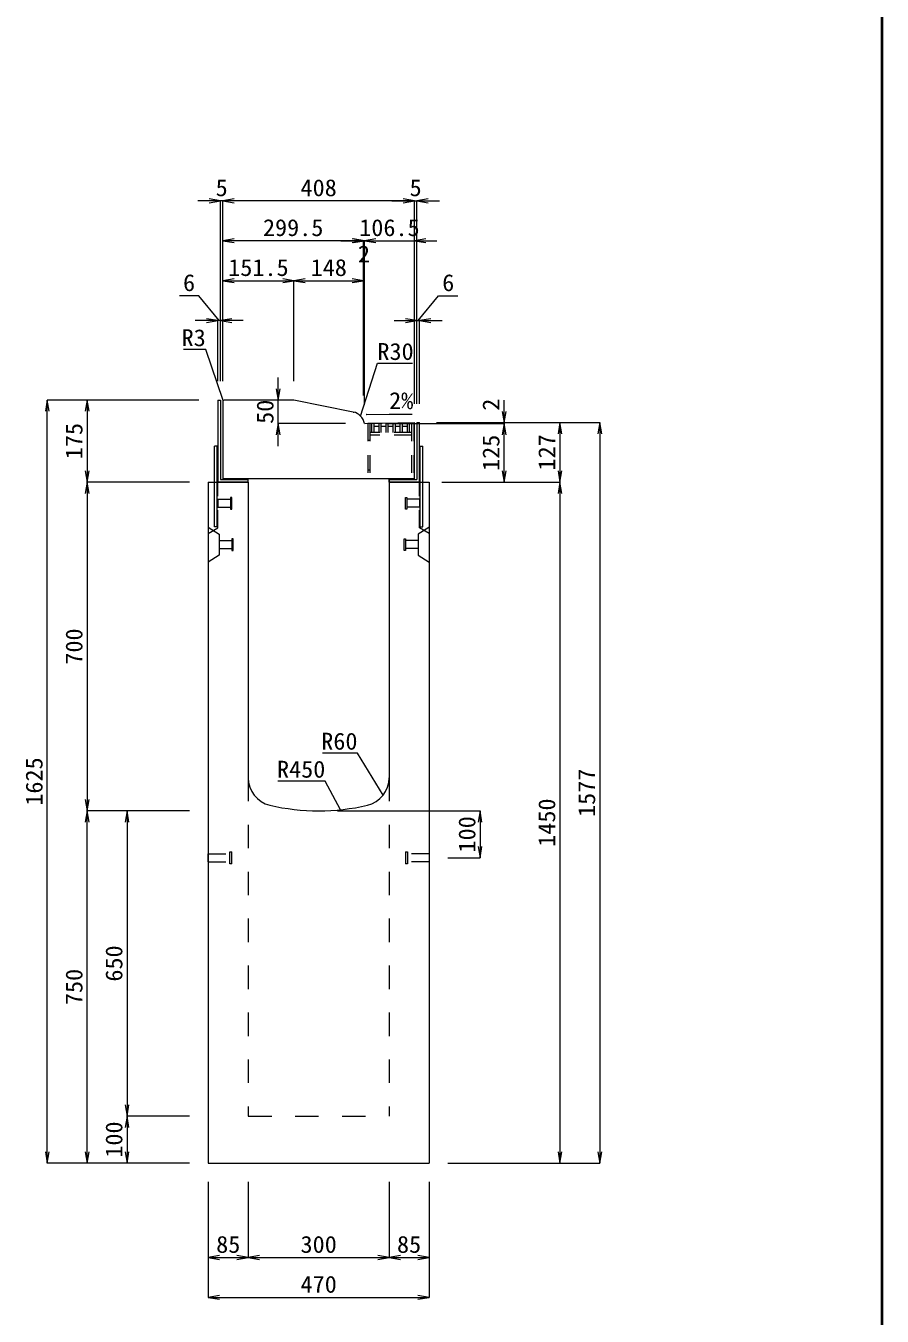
# Model space of a CAD drawing. Units: millimetres at full size. Extents: x -1809 to 57027, y -20349 to 17321.
# Drawn here: x 22776 to 24600, y -6422 to -3674 of the extents above; entities that cross this region are included whole.
import ezdxf
from ezdxf.enums import TextEntityAlignment as Align

# ---------------------------------------------------------------- set-up
doc = ezdxf.new("R2010")
doc.units = ezdxf.units.MM
doc.header["$LTSCALE"] = 50
for name, pattern in [('USER1', [2, 1, -1]), ('USER2', [1.35, 0.75, -0.6]), ('USER3', [1.35, 0.75, -0.6])]:
    doc.linetypes.add(name, pattern=pattern)
for name, color, linetype, lineweight in [('インサート', 3, 'USER2', 9), ('受枠', 3, 'Continuous', 5), ('図枠', 7, 'Continuous', 5), ('寸法線', 7, 'Continuous', 13), ('引出線', 4, 'Continuous', 13), ('本体', 2, 'Continuous', 13), ('補助線', 8, 'Continuous', 13), ('ｸﾞﾚｰﾁﾝｸﾞ', 7, 'USER3', 9)]:
    doc.layers.add(name, color=color, linetype=linetype, lineweight=lineweight)
doc.styles.add('ＭＳ 明朝', font='')
doc.styles.get('ＭＳ 明朝').set_extended_font_data('MS Mincho')

# ---------------------------------------------------------------- blocks, each defined once
blk = doc.blocks.new('open_arrow')
at = {"color": 0, "linetype": 'Continuous', "lineweight": -2}
blk.add_lwpolyline([(7.5, 1.25), (0, 0), (7.5, -1.25)], dxfattribs=at)

msp = doc.modelspace()

# ---------------------------------------------------------------- linework, layer by layer
at = {"layer": 'インサート'}
for p, q in [((23185, -4682.55), (23212, -4682.55)), ((23185, -4682.55), (23185, -4699.55)), ((23215, -4678.55), (23212, -4678.55)), ((23212, -4678.55), (23212, -4703.55)), ((23215, -4703.55), (23215, -4678.55)), ((23585, -4678.55), (23588, -4678.55)), ((23585, -4703.55), (23585, -4678.55)), ((23588, -4678.55), (23588, -4703.55)), ((23615, -4682.55), (23588, -4682.55)), ((23615, -4682.55), (23615, -4699.55)), ((23185, -4699.55), (23212, -4699.55)), ((23212, -4703.55), (23215, -4703.55)), ((23588, -4703.55), (23585, -4703.55)), ((23615, -4699.55), (23588, -4699.55)), ((23188.2, -4770.55), (23215.2, -4770.55)), ((23188.2, -4770.55), (23188.2, -4787.55)), ((23218.2, -4766.55), (23215.2, -4766.55)), ((23215.2, -4766.55), (23215.2, -4791.55)), ((23218.2, -4791.55), (23218.2, -4766.55)), ((23581.8, -4766.55), (23584.8, -4766.55)), ((23581.8, -4791.55), (23581.8, -4766.55)), ((23584.8, -4766.55), (23584.8, -4791.55)), ((23611.8, -4770.55), (23584.8, -4770.55)), ((23611.8, -4770.55), (23611.8, -4787.55)), ((23188.2, -4787.55), (23215.2, -4787.55)), ((23215.2, -4791.55), (23218.2, -4791.55)), ((23584.8, -4791.55), (23581.8, -4791.55)), ((23611.8, -4787.55), (23584.8, -4787.55)), ((23165, -5437.55), (23211, -5437.55)), ((23165, -5454.55), (23165, -5437.55)), ((23211, -5458.55), (23211, -5433.55)), ((23211, -5433.55), (23215, -5433.55)), ((23215, -5458.55), (23215, -5433.55)), ((23585, -5433.55), (23589, -5433.55)), ((23585, -5433.55), (23585, -5458.55)), ((23589, -5433.55), (23589, -5458.55)), ((23635, -5437.55), (23589, -5437.55)), ((23635, -5437.55), (23635, -5454.55)), ((23165, -5454.55), (23211, -5454.55)), ((23215, -5458.55), (23211, -5458.55)), ((23589, -5458.55), (23585, -5458.55)), ((23635, -5454.55), (23589, -5454.55))]:
    msp.add_line(p, q, dxfattribs=at)
at = {"layer": '受枠'}
for p, q in [((23185, -4471.05), (23185, -4646.05)), ((23185, -4471.05), (23191, -4471.05)), ((23185, -4471.05), (23191, -4471.05)), ((23191, -4471.05), (23191, -4640.05)), ((23609, -4519.06), (23609, -4640.05)), ((23609, -4519.06), (23615, -4519.06)), ((23615, -4646.05), (23615, -4519.06)), ((23178, -4741.05), (23178, -4569.06)), ((23184, -4569.06), (23178, -4569.06)), ((23184, -4741.05), (23184, -4569.06)), ((23616, -4741.05), (23616, -4569.06)), ((23616, -4569.06), (23622, -4569.06)), ((23622, -4741.05), (23622, -4569.06)), ((23191, -4640.05), (23250, -4640.05)), ((23250, -4646.05), (23250, -4640.05)), ((23550, -4640.05), (23550, -4646.05)), ((23550, -4640.05), (23609, -4640.05)), ((23550, -4646.05), (23550, -4640.05)), ((23250, -4646.05), (23185, -4646.05)), ((23615, -4646.05), (23550, -4646.05)), ((23184, -4741.05), (23178, -4741.05)), ((23616, -4741.05), (23622, -4741.05))]:
    msp.add_line(p, q, dxfattribs=at)
at = {"layer": '図枠', "lineweight": 40}
msp.add_line((24600, -18146.05), (24600, -1526.05), dxfattribs=at)
at = {"layer": '寸法線'}
for p, q in [((23244, -4046.93), (23143, -4046.93)), ((23191, -4431.03), (23191, -4046.93)), ((23196, -4431.03), (23196, -4046.93)), ((23604, -4046.93), (23196, -4046.93)), ((23196, -4431.03), (23196, -4046.93)), ((23556, -4046.93), (23657, -4046.93)), ((23604, -4479.23), (23604, -4046.93)), ((23604, -4479.23), (23604, -4046.93)), ((23609, -4479.04), (23609, -4046.93)), ((23495.51, -4131.93), (23196, -4131.93)), ((23196, -4431.03), (23196, -4131.93)), ((23447.51, -4131.93), (23545.44, -4131.93)), ((23449.44, -4131.93), (23652, -4131.93)), ((23495.51, -4461.09), (23495.51, -4131.93)), ((23495.51, -4461.09), (23495.51, -4131.93)), ((23497.44, -4481.08), (23497.44, -4131.93)), ((23497.44, -4481.08), (23497.44, -4131.93)), ((23604, -4479.23), (23604, -4131.93)), ((23196, -4216.93), (23347.5, -4216.93)), ((23196, -4431.03), (23196, -4216.93)), ((23347.5, -4431.03), (23347.5, -4216.93)), ((23347.5, -4216.93), (23495.51, -4216.93)), ((23347.5, -4431.03), (23347.5, -4216.93)), ((23495.51, -4461.09), (23495.51, -4216.93)), ((23144.67, -4249.13), (23103.44, -4249.13)), ((23188, -4301.93), (23144.67, -4249.13)), ((23612, -4301.93), (23655.33, -4249.13)), ((23655.33, -4249.13), (23696.56, -4249.13)), ((23239, -4301.93), (23137, -4301.93)), ((23185, -4431.03), (23185, -4301.93)), ((23191, -4431.03), (23191, -4301.93)), ((23561, -4301.93), (23663, -4301.93)), ((23609, -4479.04), (23609, -4301.93)), ((23615, -4479.04), (23615, -4301.93)), ((23313.83, -4569.11), (23313.83, -4423.05)), ((22822.06, -6096.05), (22822.06, -4471.05)), ((23144.98, -4471.05), (22822.06, -4471.05)), ((22907.06, -4471.05), (22907.06, -4646.05)), ((23144.98, -4471.05), (22907.06, -4471.05)), ((23313.83, -4471.05), (23307.48, -4471.05)), ((23794.94, -4569.1), (23794.94, -4471.25)), ((23457.42, -4521.11), (23313.83, -4521.11)), ((23544.46, -4521.1), (23794.94, -4521.1)), ((23544.46, -4521.1), (23794.94, -4521.1)), ((23651.02, -4519.25), (23794.94, -4519.25)), ((23655.02, -4519.06), (23913.78, -4519.06)), ((23655.02, -4519.06), (23998.78, -4519.06)), ((23794.94, -4646.05), (23794.94, -4521.1)), ((23913.78, -4519.06), (23913.78, -4646.05)), ((23998.78, -4519.06), (23998.78, -6096.05)), ((23124.98, -4646.05), (22907.06, -4646.05)), ((22907.06, -4646.05), (22907.06, -5346.05)), ((23124.98, -4646.05), (22907.06, -4646.05)), ((23662.02, -4646.05), (23794.94, -4646.05)), ((23675.02, -4646.05), (23913.78, -4646.05)), ((23675.02, -4646.05), (23913.78, -4646.05)), ((23913.78, -4646.05), (23913.78, -6096.05)), ((23124.98, -5346.05), (22907.06, -5346.05)), ((22907.06, -6096.05), (22907.06, -5346.05)), ((23124.98, -5346.05), (22907.06, -5346.05)), ((22992.06, -5346.05), (22992.06, -5996.05)), ((23124.98, -5346.05), (22992.06, -5346.05)), ((23440.02, -5346.05), (23743.78, -5346.05)), ((23743.78, -5346.05), (23743.78, -5446.05)), ((23675.02, -5446.05), (23743.78, -5446.05)), ((23124.98, -5996.05), (22992.06, -5996.05)), ((22992.06, -5996.05), (22992.06, -6096.05)), ((23124.98, -5996.05), (22992.06, -5996.05)), ((23124.98, -6096.05), (22822.06, -6096.05)), ((23124.98, -6096.05), (22907.06, -6096.05)), ((23124.98, -6096.05), (22992.06, -6096.05)), ((23675.02, -6096.05), (23913.78, -6096.05)), ((23675.02, -6096.05), (23998.78, -6096.05)), ((23165, -6136.07), (23165, -6297.21)), ((23165, -6136.07), (23165, -6382.21)), ((23250, -6136.07), (23250, -6297.21)), ((23250, -6136.07), (23250, -6297.21)), ((23550, -6136.07), (23550, -6297.21)), ((23550, -6136.07), (23550, -6297.21)), ((23635, -6136.07), (23635, -6297.21)), ((23635, -6136.07), (23635, -6382.21)), ((23165, -6297.21), (23250, -6297.21)), ((23250, -6297.21), (23550, -6297.21)), ((23550, -6297.21), (23635, -6297.21)), ((23165, -6382.21), (23635, -6382.21))]:
    msp.add_line(p, q, dxfattribs=at)
at = {"layer": '引出線'}
for points in [[(23196.88, -4471.93), (23159.65, -4363.53), (23111.92, -4363.53)], [(23489.42, -4505.21), (23525.11, -4392.88), (23599.79, -4392.88)], [(23501.31, -4501.75), (23550.05, -4501.21), (23598.81, -4501.21)], [(23537.07, -5312.74), (23482.66, -5222.84), (23407.98, -5222.84)], [(23446.44, -5343.65), (23414.22, -5282.51), (23313.21, -5282.51)]]:
    msp.add_lwpolyline(points, dxfattribs=at)
at = {"layer": '本体', "lineweight": 20}
for p, q in [((23196, -4474.05), (23196, -4639.05)), ((23347.5, -4471.05), (23198.95, -4471.05)), ((23473.81, -4496.66), (23347.5, -4471.05)), ((23497.44, -4521.1), (23604, -4519.25)), ((23604, -4639.05), (23604, -4519.25)), ((23604, -4639.05), (23196, -4639.05))]:
    msp.add_line(p, q, dxfattribs=at)
at = {"layer": '本体'}
for p, q in [((23165, -4646.05), (23165, -6096.05)), ((23165, -4646.05), (23250, -4646.05)), ((23250, -4646.05), (23250, -5275.53)), ((23550, -4646.05), (23550, -5275.53)), ((23550, -4646.05), (23635, -4646.05)), ((23635, -4646.05), (23635, -6096.05)), ((23165, -6096.05), (23635, -6096.05))]:
    msp.add_line(p, q, dxfattribs=at)
at = {"layer": '本体', "linetype": 'USER2', "lineweight": 9}
for p, q in [((23185, -4743.05), (23185, -4646.05)), ((23615, -4743.05), (23615, -4646.05)), ((23165, -4755.55), (23185, -4743.05)), ((23635, -4755.55), (23615, -4743.05))]:
    msp.add_line(p, q, dxfattribs=at)
at = {"layer": '本体', "lineweight": 9}
for p, q in [((23165, -4742.05), (23188.2, -4756.55)), ((23634.58, -4742.31), (23611.8, -4756.55)), ((23188.2, -4756.55), (23188.2, -4801.55)), ((23611.8, -4756.55), (23611.8, -4801.55)), ((23188.2, -4801.55), (23165, -4816.05)), ((23611.8, -4801.55), (23635, -4816.05))]:
    msp.add_line(p, q, dxfattribs=at)
at = {"layer": '本体', "linetype": 'USER1', "lineweight": 15}
for p, q in [((23250, -5275.53), (23250, -5996.05)), ((23550, -5275.53), (23550, -5996.05)), ((23250, -5996.05), (23550, -5996.05))]:
    msp.add_line(p, q, dxfattribs=at)
at = {"layer": '本体', "lineweight": 20}
for centre, radius, start, end in [((23199, -4474.05), 3, 90, 180), ((23467.85, -4526.06), 30, 9.51572, 78.54145)]:
    msp.add_arc(centre, radius, start, end, dxfattribs=at)
at = {"layer": '本体'}
for centre, radius, start, end in [((23310, -5275.53), 60, 180, 256.65764), ((23490, -5275.53), 60, 283.34236, 0), ((23400, -4896.05), 450, 256.65764, 283.34236)]:
    msp.add_arc(centre, radius, start, end, dxfattribs=at)
at = {"layer": '補助線'}
msp.add_line((23473.82, -4496.71), (23475.55, -4497.06), dxfattribs=at)
at = {"layer": 'ｸﾞﾚｰﾁﾝｸﾞ', "linetype": 'USER2', "lineweight": 5}
for p, q in [((23602.5, -4521.05), (23504.5, -4521.05)), ((23504.5, -4521.05), (23504.5, -4639.05)), ((23509, -4521.05), (23509, -4639.05)), ((23513.5, -4540.05), (23513.5, -4521.05)), ((23518, -4540.05), (23518, -4521.05)), ((23518, -4527.05), (23528.6, -4527.05)), ((23528.6, -4540.05), (23528.6, -4521.05)), ((23533.1, -4540.05), (23533.1, -4521.05)), ((23533.1, -4527.05), (23543.7, -4527.05)), ((23543.7, -4540.05), (23543.7, -4521.05)), ((23548.2, -4540.05), (23548.2, -4521.05)), ((23548.2, -4527.05), (23558.8, -4527.05)), ((23558.8, -4540.05), (23558.8, -4521.05)), ((23563.3, -4540.05), (23563.3, -4521.05)), ((23563.3, -4527.05), (23573.9, -4527.05)), ((23573.9, -4540.05), (23573.9, -4521.05)), ((23578.4, -4540.05), (23578.4, -4521.05)), ((23578.4, -4527.05), (23589, -4527.05)), ((23589, -4540.05), (23589, -4521.05)), ((23593.5, -4540.05), (23593.5, -4521.05)), ((23598, -4521.05), (23598, -4639.05)), ((23602.5, -4521.05), (23602.5, -4639.05)), ((23509, -4557.55), (23504.5, -4557.55)), ((23598, -4540.05), (23509, -4540.05)), ((23598, -4546.05), (23509, -4546.05)), ((23509, -4620.55), (23504.5, -4620.55))]:
    msp.add_line(p, q, dxfattribs=at)

# ---------------------------------------------------------------- block references
at = {"layer": '寸法線', "xscale": 3.2, "yscale": 3.2}
for p, rotation in [((23191, -4046.93), 180), ((23604, -4046.93), 180), ((23604, -4046.93), 180), ((23495.51, -4131.93), 180), ((23495.51, -4131.93), 180), ((23497.44, -4131.93), 180), ((23347.5, -4216.93), 180), ((23495.51, -4216.93), 180), ((23185, -4301.93), 180), ((23609, -4301.93), 180), ((23313.83, -4471.05), 90), ((22822.06, -4471.05), 270), ((22907.06, -4471.05), 270), ((23794.94, -4519.25), 90), ((23313.83, -4521.11), 270), ((23794.94, -4521.1), 270), ((23794.94, -4521.1), 270), ((23913.78, -4519.06), 270), ((23998.78, -4519.06), 270), ((22907.06, -4646.05), 90), ((23794.94, -4646.05), 90), ((23913.78, -4646.05), 90), ((22907.06, -4646.05), 270), ((23913.78, -4646.05), 270), ((22907.06, -5346.05), 90), ((22907.06, -5346.05), 270), ((22992.06, -5346.05), 270), ((23743.78, -5346.05), 270), ((23743.78, -5446.05), 90), ((22992.06, -5996.05), 90), ((22992.06, -5996.05), 270), ((22822.06, -6096.05), 90), ((22907.06, -6096.05), 90), ((22992.06, -6096.05), 90), ((23913.78, -6096.05), 90), ((23998.78, -6096.05), 90), ((23250, -6297.21), 180), ((23550, -6297.21), 180), ((23635, -6297.21), 180), ((23635, -6382.21), 180)]:
    msp.add_blockref('open_arrow', p, dxfattribs=dict(at, rotation=rotation))
for p in [(23196, -4046.93), (23196, -4046.93), (23609, -4046.93), (23196, -4131.93), (23497.44, -4131.93), (23604, -4131.93), (23196, -4216.93), (23347.5, -4216.93), (23191, -4301.93), (23615, -4301.93), (23165, -6297.21), (23250, -6297.21), (23550, -6297.21), (23165, -6382.21)]:
    msp.add_blockref('open_arrow', p, dxfattribs=at)
at = {"layer": '引出線', "xscale": 0.0533, "yscale": 0.0533}
for p, rotation in [((23196.88, -4471.93), 109), ((23489.42, -4505.21), 72.4), ((23501.31, -4501.75), 0.6), ((23537.07, -5312.74), 121.2), ((23446.44, -5343.65), 117.8)]:
    msp.add_blockref('open_arrow', p, dxfattribs=dict(at, rotation=rotation))

# ---------------------------------------------------------------- texts
at = {"layer": '寸法線', "style": 'ＭＳ 明朝', "width": 1.05}
for s, p in [('5', (23193.5, -4018.91)), ('408', (23400, -4018.91)), ('5', (23606.5, -4018.91)), ('299.5', (23345.75, -4103.91)), ('106.5', (23550.72, -4103.91)), ('2', (23496.47, -4159.95)), ('151.5', (23271.75, -4188.91)), ('148', (23421.5, -4188.91)), ('6', (23124.05, -4221.11)), ('6', (23675.95, -4221.11)), ('85', (23207.5, -6269.19)), ('300', (23400, -6269.19)), ('85', (23592.5, -6269.19)), ('470', (23400, -6354.19))]:
    msp.add_text(s, height=36.03, dxfattribs=at).set_placement(p, align=Align.MIDDLE_CENTER)
for s, p in [('50', (23285.81, -4496.08)), ('2', (23766.92, -4480.99)), ('175', (22879.04, -4558.55)), ('125', (23766.92, -4583.58)), ('127', (23885.76, -4582.56)), ('700', (22879.04, -4996.05)), ('1625', (22794.04, -5283.55)), ('1577', (23970.76, -5307.56)), ('1450', (23885.76, -5371.05)), ('100', (23715.76, -5396.05)), ('650', (22964.04, -5671.05)), ('750', (22879.04, -5721.05)), ('100', (22964.04, -6046.05))]:
    msp.add_text(s, height=36.03, rotation=90, dxfattribs=at).set_placement(p, align=Align.MIDDLE_CENTER)
at = {"layer": '引出線', "style": 'ＭＳ 明朝', "width": 1.05}
for s, p in [('R3', (23159.65, -4320.33)), ('R60', (23482.66, -5179.64)), ('R450', (23414.22, -5239.31))]:
    msp.add_text(s, height=36.03, dxfattribs=at).set_placement(p, align=Align.TOP_RIGHT)
for s, p in [('R30', (23525.11, -4349.68)), ('2%', (23550.05, -4454.3))]:
    msp.add_text(s, height=36.03, dxfattribs=at).set_placement(p, align=Align.TOP_LEFT)

doc.saveas('drawing.dxf')
